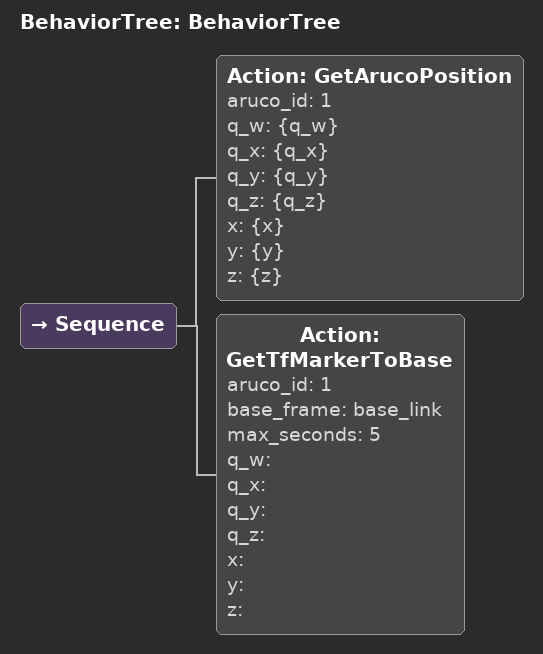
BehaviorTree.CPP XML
<?xml version="1.0"?>
<root main_tree_to_execute="BehaviorTree">
    <BehaviorTree ID="BehaviorTree">
        <Sequence>
            <Action ID="GetArucoPosition" aruco_id="1" q_w="{q_w}" q_x="{q_x}" q_y="{q_y}" q_z="{q_z}" x="{x}" y="{y}" z="{z}"/>
            <Action ID="GetTfMarkerToBase" aruco_id="1" base_frame="base_link" max_seconds="5" q_w="" q_x="" q_y="" q_z="" x="" y="" z=""/>
        </Sequence>
    </BehaviorTree>
</root>
